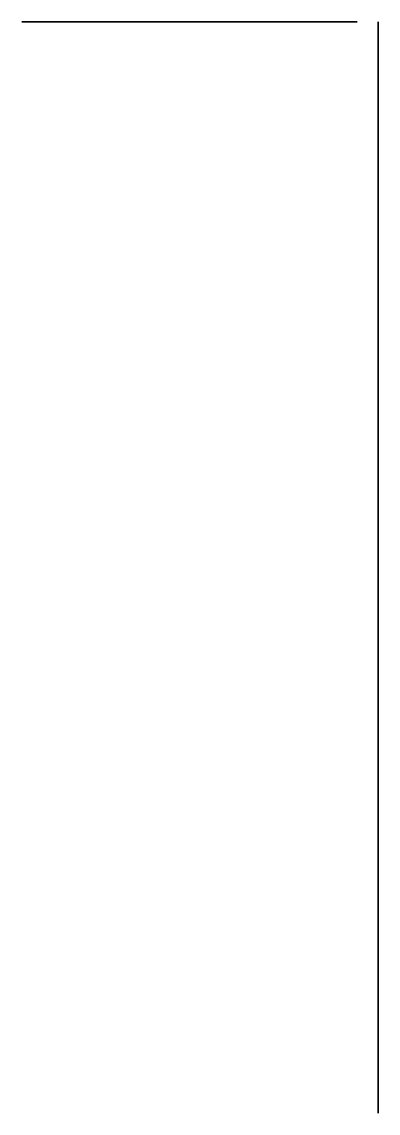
# Model space of a CAD drawing. Header units: inches. Extents: x -17 to 0, y 1107.8 to 1159.8.
import ezdxf

# ---------------------------------------------------------------- set-up
doc = ezdxf.new("R2010")
doc.units = ezdxf.units.IN
doc.header["$MEASUREMENT"] = 0

msp = doc.modelspace()

# ---------------------------------------------------------------- linework, layer by layer
at = {"extrusion": (0, 1, 0)}
msp.add_line((-9, 1159.797, -540.514), (-9, 1159.797, -508.514), dxfattribs=at)
at = {"extrusion": (1, 0, 0)}
for p, q in [((0, 1159.797, -508.514), (0, 1159.797, -540.514)), ((0, 1159.797, -540.514), (0, 1123.797, -540.514)), ((0, 1123.797, -508.514), (0, 1159.797, -508.514)), ((0, 1159.797, -508.514), (0, 1148.797, -508.514)), ((0, 1148.797, -540.514), (0, 1159.797, -540.514)), ((0, 1159.797, -540.514), (0, 1159.797, -508.514)), ((0, 1148.797, -508.514), (0, 1148.797, -540.514))]:
    msp.add_line(p, q, dxfattribs=at)
at = {"extrusion": (0, 1, 0)}
msp.add_circle((9, -524.514, 1159.797), 8, dxfattribs=at)
at = {"extrusion": (1, 0, 0)}
msp.add_circle((1123.797, -524.514), 8, dxfattribs=at)
msp.add_arc((1123.797, -524.514), 16, 90, 270, dxfattribs=at)

doc.saveas('drawing.dxf')
